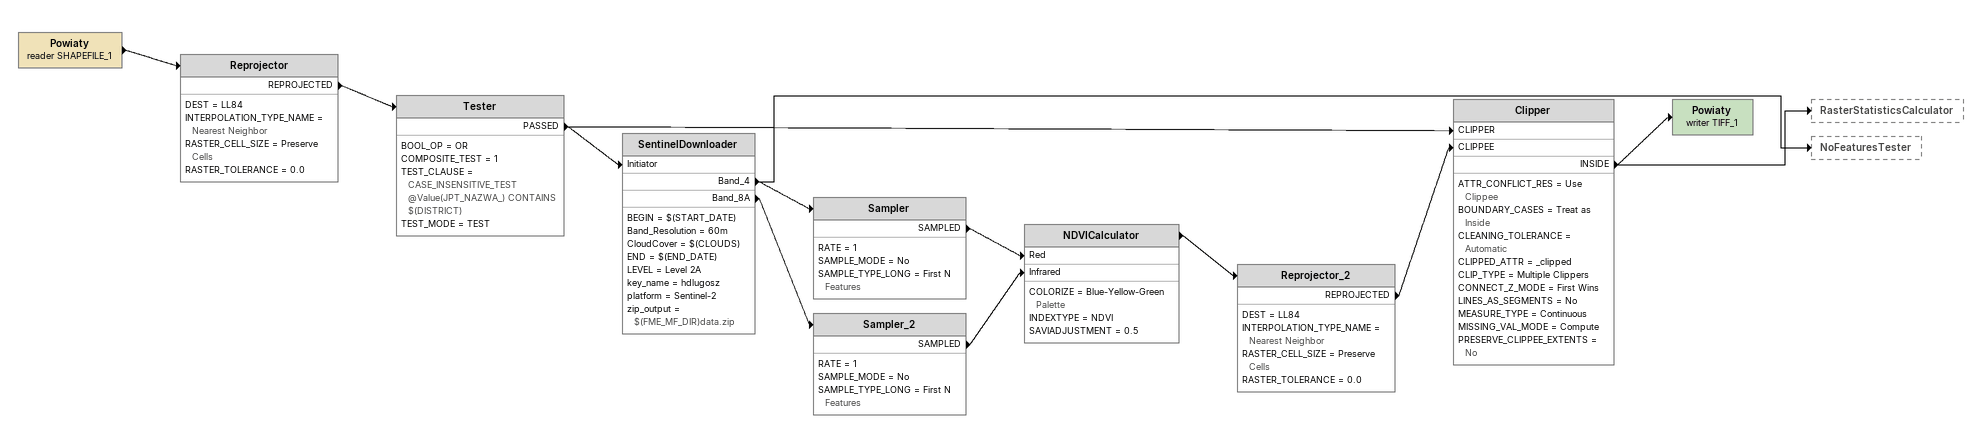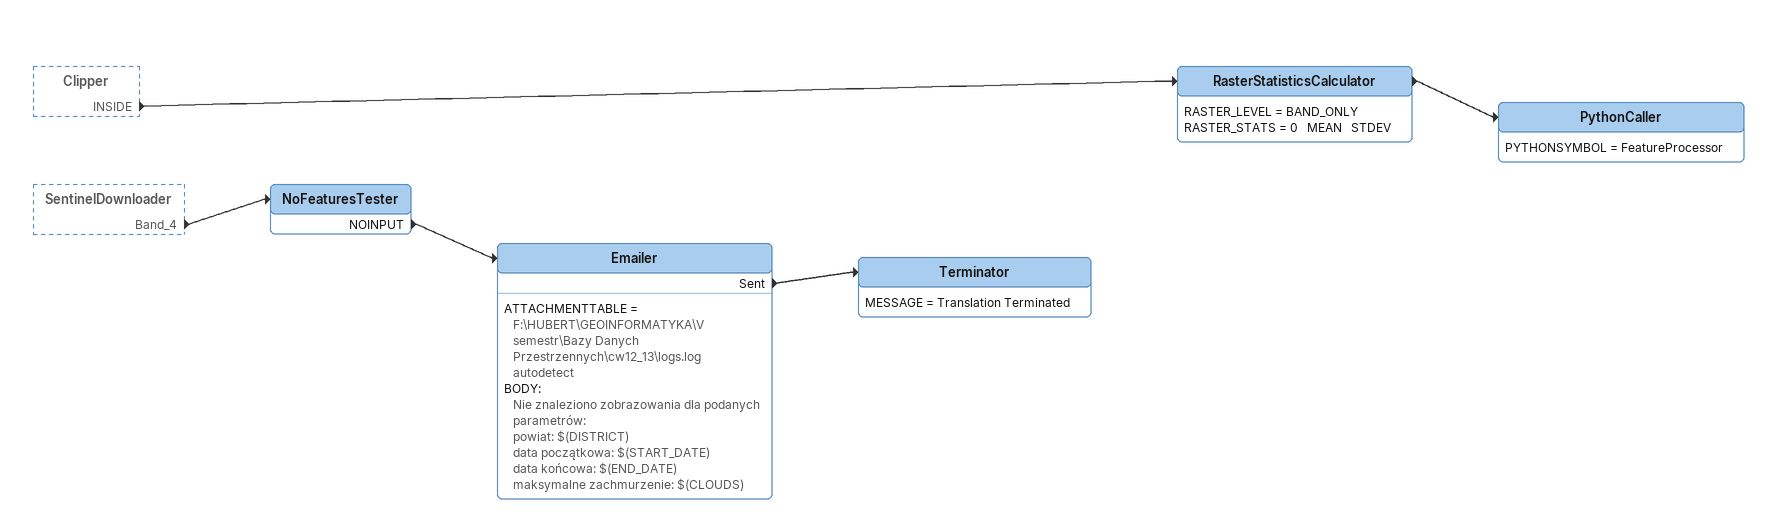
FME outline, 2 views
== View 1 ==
Powiaty (reader SHAPEFILE_1)
    -> Reprojector
Reprojector
    DEST = LL84
    INTERPOLATION_TYPE_NAME = Nearest Neighbor
    RASTER_CELL_SIZE = Preserve Cells
    RASTER_TOLERANCE = 0.0
    REPROJECTED -> Tester
Tester
    BOOL_OP = OR
    COMPOSITE_TEST = 1
    TEST_CLAUSE = CASE_INSENSITIVE_TEST @Value(JPT_NAZWA_) CONTAINS $(DISTRICT)
    TEST_MODE = TEST
    PASSED -> SentinelDownloader [Initiator]
    PASSED -> Clipper [CLIPPER]
SentinelDownloader
    BEGIN = $(START_DATE)
    Band_Resolution = 60m
    CloudCover = $(CLOUDS)
    END = $(END_DATE)
    LEVEL = Level 2A
    key_name = hdlugosz
    platform = Sentinel-2
    zip_output = $(FME_MF_DIR)data.zip
    Band_4 -> Sampler
    Band_4 -> NoFeaturesTester
    Band_8A -> Sampler_2
Sampler
    RATE = 1
    SAMPLE_MODE = No
    SAMPLE_TYPE_LONG = First N Features
    SAMPLED -> NDVICalculator [Red]
Sampler_2
    RATE = 1
    SAMPLE_MODE = No
    SAMPLE_TYPE_LONG = First N Features
    SAMPLED -> NDVICalculator [Infrared]
NDVICalculator
    COLORIZE = Blue-Yellow-Green Palette
    INDEXTYPE = NDVI
    SAVIADJUSTMENT = 0.5
    -> Reprojector_2
Reprojector_2
    DEST = LL84
    INTERPOLATION_TYPE_NAME = Nearest Neighbor
    RASTER_CELL_SIZE = Preserve Cells
    RASTER_TOLERANCE = 0.0
    REPROJECTED -> Clipper [CLIPPEE]
Clipper
    ATTR_CONFLICT_RES = Use Clippee
    BOUNDARY_CASES = Treat as Inside
    CLEANING_TOLERANCE = Automatic
    CLIPPED_ATTR = _clipped
    CLIP_TYPE = Multiple Clippers
    CONNECT_Z_MODE = First Wins
    LINES_AS_SEGMENTS = No
    MEASURE_TYPE = Continuous
    MISSING_VAL_MODE = Compute
    PRESERVE_CLIPPEE_EXTENTS = No
    INSIDE -> RasterStatisticsCalculator
    INSIDE -> Powiaty (writer TIFF_1)
Powiaty (writer TIFF_1)

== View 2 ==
Clipper [outside]
    INSIDE -> RasterStatisticsCalculator
SentinelDownloader [outside]
    Band_4 -> NoFeaturesTester
RasterStatisticsCalculator
    RASTER_LEVEL = BAND_ONLY
    RASTER_STATS = 0   MEAN   STDEV
    -> PythonCaller
PythonCaller
    PYTHONSYMBOL = FeatureProcessor
NoFeaturesTester
    NOINPUT -> Emailer
Emailer
    ATTACHMENTTABLE = F:\HUBERT\GEOINFORMATYKA\V semestr\Bazy Danych Przestrzennych\cw12_13\logs.log  autodetect
    BODY:
      Nie znaleziono zobrazowania dla podanych parametrów:
      powiat: $(DISTRICT)
      data początkowa: $(START_DATE)
      data końcowa: $(END_DATE)
      maksymalne zachmurzenie: $(CLOUDS)
    Sent -> Terminator
Terminator
    MESSAGE = Translation Terminated
